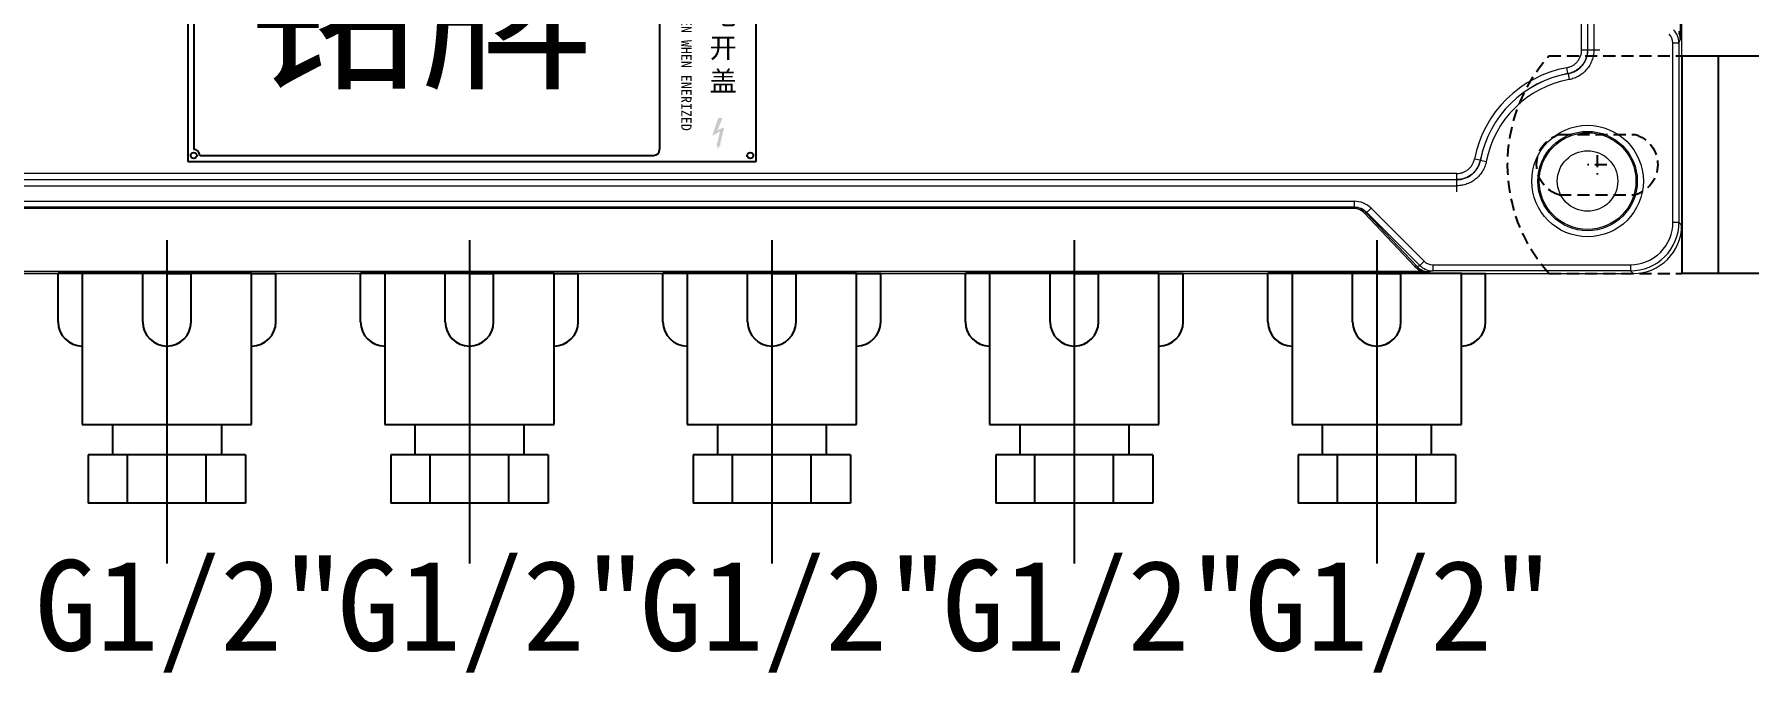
# Model space of a CAD drawing. Header units: millimetres. Extents: x 3916 to 6020, y 1867 to 2649.
# Drawn here: x 5193.3 to 5476.7, y 2167.5 to 2273.1 of the extents above; entities that cross this region are included whole.
import ezdxf

# ---------------------------------------------------------------- set-up
doc = ezdxf.new("R2010")
doc.units = ezdxf.units.MM
doc.linetypes.add('ACAD_ISO02W100', pattern=[15, 12, -3])
doc.linetypes.add('虚线', pattern=[3, 2, -1])
doc.layers.add('16', color=7, linetype='Continuous', lineweight=18)
doc.styles.add('FS', font='仿宋_GB2312.ttf')
doc.styles.add('宋体', font='')
doc.styles.get('宋体').set_extended_font_data('SimSun')

# ---------------------------------------------------------------- blocks, each defined once
blk = doc.blocks.new('LX300400')
at = {"layer": '16'}
for p, q in [((46.52, 19623.49), (46.52, 19907.44)), ((29.98, 19652.47), (29.98, 19878.46)), ((30.97, 19878.46), (30.97, 19652.47)), ((30.99, 19652.45), (30.99, 19878.47)), ((31.99, 19878.47), (31.99, 19652.45)), ((46.27, 19876.75), (46.27, 19654.18)), ((30.97, 19652.47), (29.98, 19652.47)), ((32.99, 19652.45), (30.99, 19652.45)), ((45.06, 19623.97), (45.06, 19653.66)), ((45.06, 19653.66), (46.06, 19653.66)), ((46.06, 19653.66), (46.27, 19654.18)), ((46.06, 19653.66), (46.06, 19623.97)), ((27.72, 19648.57), (27.54, 19649.55)), ((27.73, 19648.55), (27.91, 19647.57)), ((13.23, 19634.24), (12.25, 19634.43)), ((13.24, 19634.23), (14.22, 19634.04)), ((9.35, 19631.01), (-316.26, 19631.01)), ((-316.26, 19630.02), (9.35, 19630.02)), ((9.33, 19632.03), (-316.25, 19632.03)), ((-316.25, 19631.03), (9.33, 19631.03)), ((9.33, 19631.03), (9.33, 19632.03)), ((9.35, 19629.02), (9.35, 19631.01)), ((-299.28, 19627.45), (-7.63, 19627.45)), ((-7.63, 19627.45), (-7.63, 19626.45)), ((-7.63, 19626.45), (-299.28, 19626.45)), ((-299.25, 19626.41), (-7.67, 19626.41)), ((-7.67, 19626.25), (-299.25, 19626.25)), ((-7.67, 19626.41), (-7.63, 19626.45)), ((-7.67, 19626.25), (-7.67, 19626.41)), ((2.43, 19616.63), (-5.92, 19625.49)), ((-5.51, 19625.58), (-5.57, 19625.5)), ((-5.57, 19625.5), (2.78, 19616.64)), ((-4.8, 19626.28), (-5.51, 19625.58)), ((3.24, 19616.82), (-5.51, 19625.58)), ((-4.8, 19626.28), (3.94, 19617.53)), ((46.48, 19623.52), (46.52, 19623.49)), ((-345.43, 19615.49), (38.52, 19615.49)), ((4.84, 19615.74), (-311.76, 19615.74)), ((-310.37, 19615.89), (3.45, 19615.89)), ((2.78, 19616.64), (3.24, 19616.82)), ((3.94, 19617.53), (3.24, 19616.82)), ((5.36, 19615.94), (4.84, 19615.74)), ((5.36, 19616.94), (38.03, 19616.94)), ((5.36, 19616.94), (5.36, 19615.94)), ((38.05, 19615.94), (5.36, 19615.94)), ((38.52, 19615.49), (38.06, 19615.94))]:
    blk.add_line(p, q, dxfattribs=at)
for radius in [9.22, 8.22, 8, 5]:
    blk.add_circle((30.96, 19630.79), radius, dxfattribs=at)
for radius, start, end in [(19.06, 100.331, 169.0008), (18.07, 100.331, 169.0008), (18.05, 100.2979, 169.0335), (17.06, 100.2979, 169.0335)]:
    blk.add_arc((30.96, 19630.79), radius, start, end, dxfattribs=at)
for centre, major_axis, ratio, start_param, end_param in [((43.06, 19653.66), (-1.11, -2.79), 0.999632, 1.951618, 2.737358), ((43.06, 19653.66), (0.74, 1.86), 0.998897, 5.09321, 5.878951), ((-7.63, 19623.45), (2.4, 3.2), 0.999049, 6.141116, 6.926248), ((-7.73, 19623.32), (-1.01, -2.93), 0.965117, 2.678031, 3.463163), ((-7.73, 19623.66), (-0.85, -2.45), 0.958263, 2.678297, 3.463429), ((-7.63, 19623.45), (-1.8, -2.4), 0.998416, 2.999524, 3.784655), ((-5.92, 19625.15), (0.364, 0.343), 0.566149, 0.052396, 1.08098), ((38.06, 19623.94), (-4.95, 4.95), 0.999695, 2.352272, 3.930404), ((38.06, 19623.94), (5.66, -5.66), 0.999772, 5.496157, 7.071997), ((38.51, 19623.49), (-5.66, 5.66), 0.999695, 2.356347, 3.926839), ((2.43, 19616.29), (0.364, 0.343), 0.566149, 0.052396, 1.08098), ((5.01, 19619.15), (-2.09, -2.95), 0.955888, 6.093321, 6.461178), ((5.01, 19618.8), (-1.81, -2.53), 0.948739, 6.093201, 6.461058), ((5.36, 19618.94), (-2.79, -1.11), 0.999632, 0.404234, 1.189975), ((3.45, 19615.55), (0.209, 0.454), 0.366677, 0.036168, 0.897607), ((5.36, 19618.94), (-1.86, -0.74), 0.998897, 0.404234, 1.189975)]:
    blk.add_ellipse(centre, major_axis=major_axis, ratio=ratio, start_param=start_param, end_param=end_param, dxfattribs=at)
for points, knots in [([(46, 19655.36), (46.04, 19655.27), (46.08, 19655.17), (46.15, 19654.97), (46.18, 19654.87), (46.22, 19654.67), (46.24, 19654.58), (46.25, 19654.43), (46.26, 19654.38), (46.26, 19654.3), (46.27, 19654.28), (46.27, 19654.23), (46.27, 19654.2), (46.27, 19654.18)], [0, 0, 0, 0, 17748.947, 17748.947, 35497.894, 35497.894, 53246.841, 53246.841, 62121.314501, 62121.314501, 66558.551251, 66558.551251, 70995.788001, 70995.788001, 70995.788001, 70995.788001]), ([(46.27, 19654.18), (46.27, 19654.2), (46.27, 19654.23), (46.27, 19654.29), (46.26, 19654.38), (46.26, 19654.47), (46.25, 19654.64), (46.24, 19654.76), (46.22, 19654.99), (46.2, 19655.11), (46.16, 19655.34), (46.14, 19655.45), (46.11, 19655.57)], [0, 0, 0, 0, 4437.165341, 4437.165341, 8874.330682, 17748.661364, 17748.661364, 35497.322727, 35497.322727, 53245.984091, 53245.984091, 70994.645455, 70994.645455, 70994.645455, 70994.645455]), ([(27.54, 19649.55), (27.71, 19649.58), (27.88, 19649.62), (28.2, 19649.74), (28.36, 19649.82), (28.65, 19649.99), (28.79, 19650.09), (29.06, 19650.31), (29.18, 19650.43), (29.35, 19650.63), (29.4, 19650.7), (29.5, 19650.84), (29.54, 19650.91), (29.67, 19651.14), (29.74, 19651.29), (29.86, 19651.61), (29.9, 19651.78), (29.96, 19652.12), (29.98, 19652.29), (29.98, 19652.47)], [0, 0, 0, 0, 12705.210885, 12705.210885, 25410.42177, 25410.42177, 38115.632655, 38115.632655, 50820.84354, 50820.84354, 57173.448983, 57173.448983, 63526.054425, 63526.054425, 76231.26531, 76231.26531, 88936.476195, 88936.476195, 101641.68708, 101641.68708, 101641.68708, 101641.68708]), ([(30.97, 19652.47), (30.97, 19652.23), (30.95, 19652.01), (30.89, 19651.67), (30.87, 19651.55), (30.81, 19651.33), (30.77, 19651.22), (30.66, 19650.9), (30.56, 19650.69), (30.39, 19650.39), (30.33, 19650.3), (30.2, 19650.11), (30.06, 19649.92), (29.9, 19649.75), (29.74, 19649.59), (29.65, 19649.51), (29.39, 19649.29), (29.21, 19649.16), (28.81, 19648.93), (28.6, 19648.83), (28.17, 19648.67), (27.95, 19648.61), (27.72, 19648.57)], [0, 0, 0, 0, 15399.018928, 15399.018928, 23098.528392, 23098.528392, 30798.037855, 30798.037855, 46197.056783, 46197.056783, 53896.566247, 53896.566247, 61596.075711, 69295.585175, 69295.585175, 76995.094639, 76995.094639, 92394.113566, 92394.113566, 107793.132494, 107793.132494, 123192.151422, 123192.151422, 123192.151422, 123192.151422]), ([(27.73, 19648.55), (27.85, 19648.57), (27.96, 19648.6), (28.18, 19648.66), (28.29, 19648.69), (28.62, 19648.81), (28.82, 19648.91), (29.12, 19649.08), (29.22, 19649.15), (29.41, 19649.28), (29.5, 19649.35), (29.76, 19649.57), (29.92, 19649.73), (30.15, 19650), (30.22, 19650.09), (30.35, 19650.28), (30.41, 19650.38), (30.58, 19650.67), (30.68, 19650.88), (30.79, 19651.21), (30.83, 19651.32), (30.89, 19651.54), (30.91, 19651.65), (30.97, 19651.99), (30.99, 19652.22), (30.99, 19652.45)], [0, 0, 0, 0, 8476.131263, 8476.131263, 16952.262526, 16952.262526, 33904.525052, 33904.525052, 42380.656315, 42380.656315, 50856.787578, 50856.787578, 67809.050104, 67809.050104, 76285.181366, 76285.181366, 84761.312629, 84761.312629, 101713.575155, 101713.575155, 110189.706418, 110189.706418, 118665.837681, 118665.837681, 135618.100207, 135618.100207, 135618.100207, 135618.100207]), ([(31.99, 19652.45), (31.99, 19652.16), (31.96, 19651.88), (31.89, 19651.45), (31.86, 19651.31), (31.78, 19651.04), (31.74, 19650.9), (31.59, 19650.49), (31.47, 19650.23), (31.26, 19649.86), (31.18, 19649.74), (31.02, 19649.5), (30.93, 19649.38), (30.65, 19649.05), (30.45, 19648.85), (30.12, 19648.57), (30.01, 19648.48), (29.77, 19648.32), (29.65, 19648.24), (29.27, 19648.02), (29.01, 19647.9), (28.61, 19647.75), (28.47, 19647.71), (28.2, 19647.63), (28.05, 19647.6), (27.91, 19647.57)], [0, 0, 0, 0, 16951.820686, 16951.820686, 25427.73103, 25427.73103, 33903.641373, 33903.641373, 50855.462059, 50855.462059, 59331.372402, 59331.372402, 67807.282746, 67807.282746, 84759.103432, 84759.103432, 93235.013775, 93235.013775, 101710.924118, 101710.924118, 118662.744805, 118662.744805, 127138.655148, 127138.655148, 135614.565491, 135614.565491, 135614.565491, 135614.565491]), ([(9.33, 19632.03), (9.51, 19632.03), (9.68, 19632.04), (10.01, 19632.1), (10.18, 19632.14), (10.5, 19632.26), (10.65, 19632.33), (10.95, 19632.5), (11.09, 19632.59), (11.29, 19632.76), (11.35, 19632.81), (11.47, 19632.93), (11.53, 19633), (11.7, 19633.19), (11.8, 19633.33), (11.97, 19633.62), (12.05, 19633.78), (12.17, 19634.1), (12.22, 19634.26), (12.25, 19634.43)], [0, 0, 0, 0, 12667.902316, 12667.902316, 25335.804632, 25335.804632, 38003.706948, 38003.706948, 50671.609264, 50671.609264, 57005.560422, 57005.560422, 63339.511581, 63339.511581, 76007.413897, 76007.413897, 88675.316213, 88675.316213, 101343.218529, 101343.218529, 101343.218529, 101343.218529]), ([(13.23, 19634.24), (13.18, 19634.01), (13.12, 19633.79), (13, 19633.47), (12.95, 19633.37), (12.85, 19633.16), (12.8, 19633.06), (12.62, 19632.77), (12.49, 19632.59), (12.27, 19632.33), (12.19, 19632.25), (12.03, 19632.09), (11.86, 19631.93), (11.68, 19631.8), (11.49, 19631.67), (11.39, 19631.6), (11.09, 19631.44), (10.89, 19631.34), (10.57, 19631.23), (10.46, 19631.19), (10.24, 19631.13), (10.13, 19631.11), (9.79, 19631.05), (9.56, 19631.03), (9.33, 19631.03)], [0, 0, 0, 0, 16904.895056, 16904.895056, 25357.342583, 25357.342583, 33809.790111, 33809.790111, 50714.685167, 50714.685167, 59167.132694, 59167.132694, 67619.580222, 76072.02775, 76072.02775, 84524.475278, 84524.475278, 101429.370333, 101429.370333, 109881.817861, 109881.817861, 118334.265389, 118334.265389, 135239.160444, 135239.160444, 135239.160444, 135239.160444]), ([(9.35, 19631.01), (9.58, 19631.01), (9.8, 19631.03), (10.25, 19631.11), (10.47, 19631.17), (10.79, 19631.28), (10.9, 19631.33), (11.11, 19631.42), (11.21, 19631.47), (11.51, 19631.64), (11.69, 19631.77), (11.96, 19631.99), (12.04, 19632.07), (12.21, 19632.23), (12.28, 19632.31), (12.51, 19632.57), (12.64, 19632.75), (12.87, 19633.15), (12.97, 19633.36), (13.13, 19633.78), (13.2, 19634), (13.24, 19634.23)], [0, 0, 0, 0, 14216.947162, 14216.947162, 28433.894325, 28433.894325, 35542.367906, 35542.367906, 42650.841487, 42650.841487, 56867.78865, 56867.78865, 63976.262231, 63976.262231, 71084.735812, 71084.735812, 85301.682974, 85301.682974, 99518.630137, 99518.630137, 113735.577299, 113735.577299, 113735.577299, 113735.577299]), ([(14.22, 19634.04), (14.16, 19633.75), (14.08, 19633.48), (13.93, 19633.08), (13.88, 19632.95), (13.75, 19632.69), (13.68, 19632.57), (13.46, 19632.2), (13.3, 19631.96), (13.02, 19631.64), (12.92, 19631.54), (12.72, 19631.34), (12.61, 19631.24), (12.28, 19630.97), (12.05, 19630.81), (11.68, 19630.6), (11.55, 19630.53), (11.29, 19630.41), (11.16, 19630.36), (10.75, 19630.21), (10.48, 19630.14), (9.92, 19630.04), (9.63, 19630.02), (9.35, 19630.02)], [0, 0, 0, 0, 15349.900853, 15349.900853, 23024.851279, 23024.851279, 30699.801705, 30699.801705, 46049.702558, 46049.702558, 53724.652984, 53724.652984, 61399.60341, 61399.60341, 76749.504263, 76749.504263, 84424.454689, 84424.454689, 92099.405116, 92099.405116, 107449.305968, 107449.305968, 122799.206821, 122799.206821, 122799.206821, 122799.206821]), ([(45.06, 19623.97), (45.19, 19623.97), (45.32, 19623.97), (45.56, 19623.97), (45.67, 19623.97), (45.86, 19623.97), (45.93, 19623.97), (46.03, 19623.97), (46.06, 19623.97), (46.06, 19623.97)], [0, 0, 0, 0, 12279.308142, 12279.308142, 24558.616285, 24558.616285, 36837.924427, 36837.924427, 49117.23257, 49117.23257, 49117.23257, 49117.23257]), ([(4.83, 19615.74), (4.6, 19615.74), (4.37, 19615.75), (3.91, 19615.81), (3.68, 19615.85), (3.45, 19615.89)], [0, 0, 0, 0, 13854.975108, 13854.975108, 27709.950217, 27709.950217, 27709.950217, 27709.950217]), ([(3.66, 19616.01), (3.82, 19615.94), (4.21, 19615.78), (4.61, 19615.75), (4.84, 19615.74)], [0, 0, 0, 0, 11300.233055, 27709.192961, 27709.192961, 27709.192961, 27709.192961]), ([(38.03, 19616.94), (38.03, 19616.81), (38.03, 19616.68), (38.03, 19616.44), (38.03, 19616.33), (38.03, 19616.15), (38.03, 19616.07), (38.03, 19615.97), (38.03, 19615.95), (38.03, 19615.94)], [0, 0, 0, 0, 12263.888482, 12263.888482, 24527.776963, 24527.776963, 36791.665445, 36791.665445, 49055.553926, 49055.553926, 49055.553926, 49055.553926])]:
    blk.add_open_spline(points, degree=3, knots=knots, dxfattribs=at)
for points, degree in [([(30.97, 19652.47), (30.98, 19652.46), (30.98, 19652.46), (30.99, 19652.45)], 3), ([(27.73, 19648.55), (27.73, 19648.56), (27.73, 19648.56), (27.72, 19648.57)], 3), ([(13.23, 19634.24), (13.23, 19634.23), (13.23, 19634.23), (13.24, 19634.23)], 3), ([(9.35, 19631.01), (9.34, 19631.02), (9.34, 19631.02), (9.33, 19631.03)], 3), ([(46.06, 19623.97), (46.48, 19623.46)], 1)]:
    blk.add_open_spline(points, degree=degree, dxfattribs=at)
blk = doc.blocks.new('4652050')
for p, q in [((20787.99, 11616.7), (20742.58, 11616.7)), ((20781.99, 11616.7), (20781.99, 11580.7)), ((20787.99, 11616.7), (20787.99, 11580.7)), ((20746.31, 11603.7), (20758.86, 11603.7)), ((20746.31, 11593.7), (20758.86, 11593.7)), ((20742.58, 11580.7), (20787.99, 11580.7))]:
    blk.add_line(p, q)
at = {"color": 4, "linetype": '虚线'}
for p, q in [((20809.98, 11616.7), (20787.99, 11616.7)), ((20808.26, 11603.7), (20795.71, 11603.7)), ((20800.38, 11598.7), (20803.58, 11598.7)), ((20801.98, 11600.3), (20801.98, 11597.1)), ((20808.26, 11593.7), (20795.71, 11593.7)), ((20809.98, 11580.7), (20787.99, 11580.7))]:
    blk.add_line(p, q, dxfattribs=at)
at = {"color": 1, "linetype": 'ACAD_ISO02W100'}
for p, q in [((20751.39, 11598.7), (20754.59, 11598.7)), ((20752.99, 11600.3), (20752.99, 11597.1))]:
    blk.add_line(p, q, dxfattribs=at)
for centre, radius, start, end in [((20763.01, 11598.7), 27.22, 138.6091, 221.3909), ((20747.8, 11598.7), 5.22, 106.5906, 253.4094), ((20757.37, 11598.7), 5.22, 286.5906, 73.4094)]:
    blk.add_arc(centre, radius, start, end)
at = {"color": 4, "linetype": '虚线'}
for centre, radius, start, end in [((20789.56, 11598.7), 27.22, 318.6091, 41.3909), ((20797.2, 11598.7), 5.22, 106.5906, 253.4094), ((20806.77, 11598.7), 5.22, 286.5906, 73.4094)]:
    blk.add_arc(centre, radius, start, end, dxfattribs=at)
blk = doc.blocks.new('铭牌')
blk.add_hatch(color=1).paths.add_polyline_path([(20357.45, 11867.32), (20357.59, 11867.36), (20357.04, 11866.66), (20356.86, 11867.58), (20356.96, 11867.48), (20357.44, 11869.5), (20356.15, 11868.78), (20357.13, 11871.73), (20357.88, 11871.73), (20356.99, 11869.69), (20358.13, 11870.17)])
for p, q in [((20363.44, 11910.52), (20269.44, 11910.52)), ((20269.44, 11910.52), (20269.44, 11864.52)), ((20346.44, 11909.52), (20271.44, 11909.52)), ((20363.44, 11864.52), (20363.44, 11910.52)), ((20270.44, 11908.52), (20270.44, 11866.52)), ((20347.44, 11908.52), (20347.44, 11866.52)), ((20269.44, 11864.52), (20363.44, 11864.52)), ((20271.44, 11865.52), (20305.44, 11865.52)), ((20305.44, 11865.52), (20346.44, 11865.52))]:
    blk.add_line(p, q)
for centre in [(20270.44, 11909.52), (20362.44, 11909.52), (20270.44, 11865.52), (20362.44, 11865.52)]:
    blk.add_circle(centre, 0.5)
for centre, start, end in [((20270.44, 11909.52), 270, 0), ((20346.44, 11908.52), 0, 90), ((20270.44, 11865.52), 0, 90), ((20346.44, 11866.52), 270, 0)]:
    blk.add_arc(centre, 1, start, end)
at = {"color": 1, "linetype": 'ByBlock', "lineweight": -3, "style": '宋体'}
blk.add_text('铭牌', height=21, dxfattribs=at).set_placement((20279.19, 11878.75))
at = {"color": 1, "insert": (20352.73, 11907.76), "char_height": 1.7, "width": 109.4631, "attachment_point": 1, "rotation": 270, "style": 'FS'}
blk.add_mtext('{\\fSimHei|b0|i0|c134|p2;WARNING DO NOT OPEN WHEN ENERIZED}', dxfattribs=at)
at = {"color": 1, "insert": (20355.7, 11906.97), "char_height": 3.3, "width": 4.0992, "attachment_point": 1, "style": 'FS'}
blk.add_mtext('{\\fSimHei|b0|i0|c134|p2;严禁带电开盖}', dxfattribs=at)
blk = doc.blocks.new('SDFSFSDF')
at = {"lineweight": -3}
blk.add_blockref('铭牌', (0, 0), dxfattribs=at)
blk = doc.blocks.new('ERWERWERWA')
at = {"color": 3, "linetype": 'ByBlock', "lineweight": -3}
blk.add_line((19668.47, 14245.53), (19668.47, 14192.02), dxfattribs=at)
at = {"linetype": 'ByBlock', "lineweight": -3}
for p, q in [((19650.47, 14232.02), (19650.47, 14240.02)), ((19654.47, 14240.02), (19650.47, 14240.02)), ((19654.47, 14240.02), (19654.47, 14215.02)), ((19682.47, 14240.02), (19654.47, 14240.02)), ((19664.47, 14232.02), (19664.47, 14240.02)), ((19668.47, 14240.02), (19664.47, 14240.02)), ((19668.47, 14240.02), (19672.47, 14240.02)), ((19672.47, 14232.02), (19672.47, 14240.02)), ((19682.47, 14215.02), (19682.47, 14240.02)), ((19682.47, 14240.02), (19686.47, 14240.02)), ((19686.47, 14232.02), (19686.47, 14240.02)), ((19654.47, 14215.02), (19682.47, 14215.02)), ((19659.47, 14215.02), (19659.47, 14210.02)), ((19677.47, 14215.02), (19677.47, 14210.02)), ((19681.47, 14210.02), (19655.47, 14210.02)), ((19655.47, 14210.02), (19655.47, 14202.02)), ((19661.97, 14202.02), (19661.97, 14210.02)), ((19674.97, 14202.02), (19674.97, 14210.02)), ((19681.47, 14210.02), (19681.47, 14202.02)), ((19681.47, 14202.02), (19655.47, 14202.02))]:
    blk.add_line(p, q, dxfattribs=at)
for centre, start, end in [((19654.47, 14232.02), 180, 270), ((19668.47, 14232.02), 180, 270), ((19668.47, 14232.02), 270, 0), ((19682.47, 14232.02), 270, 0)]:
    blk.add_arc(centre, 4, start, end, dxfattribs=at)
at = {"linetype": 'ByBlock', "lineweight": -3, "style": '宋体'}
blk.add_text('G1/2"', height=15, dxfattribs=at).set_placement((19646.67, 14177.61))

msp = doc.modelspace()

# ---------------------------------------------------------------- block references
at = {"color": 0, "linetype": 'Continuous'}
msp.add_blockref('LX300400', (5419.14, -17381.98), dxfattribs=at)
at = {"color": 2, "lineweight": -3}
for name, p in [('SDFSFSDF', (-15050.76, -9612.48)), ('ERWERWERWA', (-14453.22, -12006.51)), ('ERWERWERWA', (-14403.22, -12006.51)), ('ERWERWERWA', (-14353.22, -12006.51)), ('ERWERWERWA', (-14303.22, -12006.51)), ('ERWERWERWA', (-14253.22, -12006.51))]:
    msp.add_blockref(name, p, dxfattribs=at)
at = {"lineweight": -3, "xscale": -1}
msp.add_blockref('4652050', (26253.67, -9347.19), dxfattribs=at)

doc.saveas('drawing.dxf')
